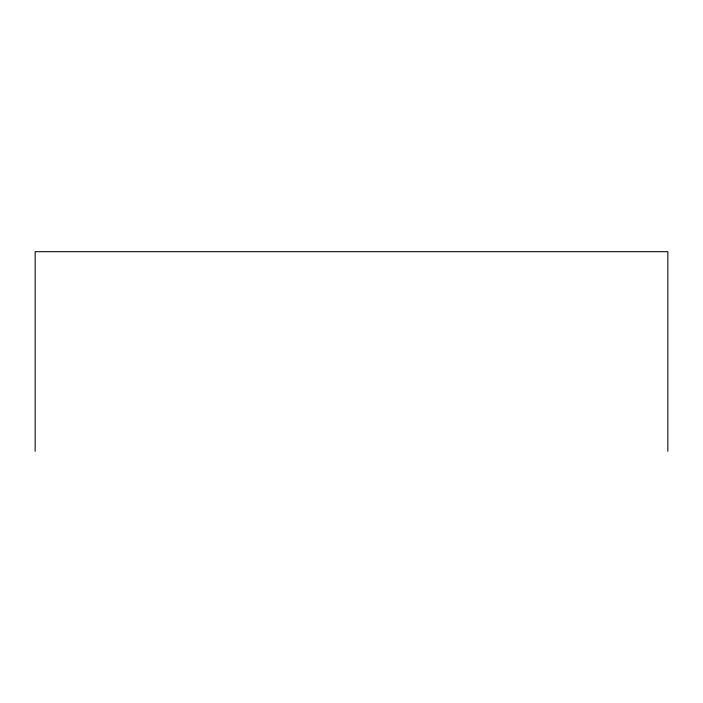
<?xml version="1.0" encoding="UTF-8"?>
<svg xmlns="http://www.w3.org/2000/svg" width="703" height="703" viewBox="0 0 703 703"><rect width="100%" height="100%" fill="white"/><g stroke="black" fill="none" stroke-linecap="round" stroke-linejoin="round"><path stroke-width="1.05" d="M667.85 451.308L667.85 251.692L35.15 251.692L35.15 451.308"/></g></svg>
